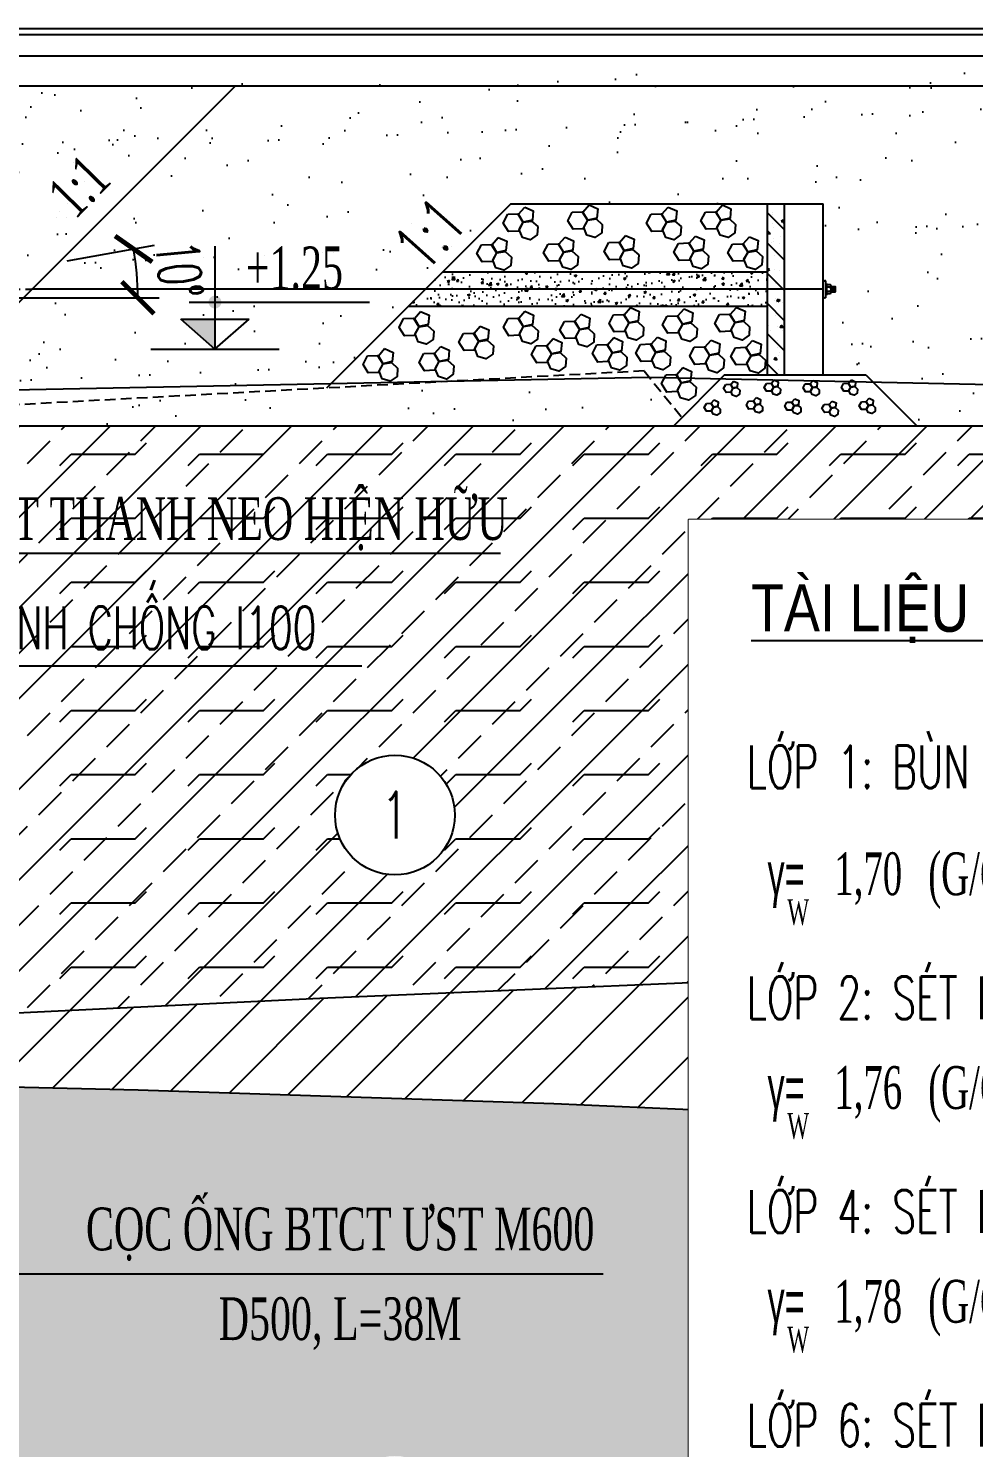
# Model space of a CAD drawing. Extents: x -26539 to -4497, y 62031 to 92619.
# Drawn here: x -11600 to -10495, y 74063 to 75723 of the extents above; entities that cross this region are included whole.
import ezdxf
from ezdxf.enums import TextEntityAlignment as Align

# ---------------------------------------------------------------- set-up
doc = ezdxf.new("R2010")
doc.units = 0
doc.header["$LTSCALE"] = 10
doc.header["$MEASUREMENT"] = 0
doc.linetypes.add('HIDDEN', pattern=[0.375, 0.25, -0.125])
doc.layers.get('0').update_dxf_attribs({"color": 3, "linetype": 'CONTINUOUS'})
for name, color, linetype in [('BAO', 3, 'CONTINUOUS'), ('BELT', 6, 'CONTINUOUS'), ('BORDER', 3, 'CONTINUOUS'), ('DC', 7, 'CONTINUOUS'), ('DIMENSION', 4, 'CONTINUOUS'), ('HARCH', 9, 'CONTINUOUS'), ('Hatch', 5, 'CONTINUOUS'), ('HIDDEN', 4, 'HIDDEN'), ('Kich thuoc', 4, 'CONTINUOUS'), ('KICHTHUOC', 7, 'CONTINUOUS'), ('Net tim', 6, 'CONTINUOUS'), ('STEEL', 1, 'CONTINUOUS'), ('Text', 4, 'CONTINUOUS')]:
    doc.layers.add(name, color=color, linetype=linetype)
doc.styles.add('CHU HOA.P', font='vntimeh.shx', dxfattribs={"width": 0.75})
doc.styles.add('DIM', font='romans.shx', dxfattribs={"width": 0.65})
doc.styles.add('Greek', font='greeks.shx', dxfattribs={"width": 0.7})
doc.styles.add('Kichthuoc', font='romans.shx', dxfattribs={"width": 0.6})
doc.styles.add('phong', font='vnsimpleh.shx', dxfattribs={"width": 0.65})
doc.styles.get("Standard").update_dxf_attribs({"font": 'vntimeh.shx', "width": 0.65})
doc.styles.add('Ten11', font='VHARIALN.TTF')
doc.linetypes.add('DAT_LINE', pattern='A,0.2,[2,G.shx,S=0.017,R=0,X=-0.017,Y=0],0.22', length=0.42)
doc.dimstyles.new('Dim 250', dxfattribs={"dimscale": 250, "dimtxt": 0.2, "dimasz": 0.15, "dimexe": 0.1, "dimexo": 0.2, "dimgap": 0.1, "dimtad": 1, "dimdec": 0, "dimlfac": -1, "dimzin": 0, "dimdsep": 46, "dimtxsty": 'Kichthuoc', "dimblk": 'ARCHTICK', "dimcen": 0.1, "dimdle": 0.1, "dimclrd": 4, "dimclre": 4, "dimclrt": 2, "dimadec": 0, "dimazin": 0, "dimtfac": 1, "dimtdec": 0, "dimtix": 1, "dimtmove": 2, "dimatfit": 3, "dimfxl": 1, "dimtolj": 1, "dimtzin": 0, "dimarcsym": 0})
doc.dimstyles.new('LE', dxfattribs={"dimscale": 150, "dimtxt": 0.18, "dimasz": 0.2, "dimexe": 0.135, "dimexo": 0.1, "dimgap": 0.06, "dimtad": 1, "dimdec": 0, "dimzin": 0, "dimdsep": 46, "dimtxsty": 'DIM', "dimblk1": 'DOT', "dimblk2": 'DOT', "dimsah": 1, "dimcen": 0.15, "dimdle": 0.2, "dimclrd": 4, "dimclre": 7, "dimclrt": 2, "dimadec": 0, "dimazin": 0, "dimtfac": 1, "dimtdec": 0, "dimtix": 1, "dimtmove": 0, "dimatfit": 3, "dimfxl": 1, "dimtolj": 1, "dimtzin": 0, "dimarcsym": 0})
doc.dimstyles.new('Le 250', dxfattribs={"dimscale": 250, "dimtxt": 0.2, "dimasz": 0.15, "dimexe": 0.1, "dimexo": 0.2, "dimgap": 0.1, "dimtad": 1, "dimdec": 0, "dimzin": 0, "dimdsep": 46, "dimtxsty": 'Kichthuoc', "dimblk": 'ARCHTICK', "dimcen": 0, "dimdle": 0.1, "dimclrd": 4, "dimclre": 4, "dimclrt": 3, "dimadec": 0, "dimazin": 0, "dimtfac": 1, "dimtdec": 0, "dimtix": 1, "dimtmove": 2, "dimatfit": 3, "dimfxl": 1, "dimtolj": 1, "dimtzin": 0, "dimarcsym": 0})

# ---------------------------------------------------------------- blocks, each defined once
blk = doc.blocks.new('_ArchTick')
at = {"color": 0, "linetype": 'ByBlock', "const_width": 0.15}
blk.add_lwpolyline([(-0.5, -0.5), (0.5, 0.5)], dxfattribs=at)
blk = doc.blocks.new('_DOT')
at = {"color": 0, "linetype": 'ByBlock'}
blk.add_line((-0.5, 0), (-1, 0), dxfattribs=at)
at = {"color": 0, "linetype": 'ByBlock', "const_width": 0.5}
blk.add_lwpolyline([(-0.25, 0, 1), (0.25, 0, 1)], format="xyb", close=True, dxfattribs=at)
blk = doc.blocks.new('*X9')
at = {"color": 0}
for p, q in [((-78488.1, 44760.6), (-78468.1, 44780.6)), ((-78488.1, 44725.2), (-78468.1, 44745.2)), ((-78488.1, 44689.9), (-78468.1, 44709.9)), ((-78488.1, 44654.5), (-78468.1, 44674.5)), ((-78488.1, 44619.2), (-78468.1, 44639.2)), ((-78480.7, 44591.3), (-78468.1, 44603.8))]:
    blk.add_line(p, q, dxfattribs=at)
blk = doc.blocks.new('*X10')
at = {"color": 0}
for p, q in [((-78488.1, 44770.8), (-78484.9, 44772)), ((-78485.9, 44769.1), (-78484.8, 44772.1)), ((-78474.5, 44780.7), (-78474.5, 44780.7)), ((-78473.6, 44778.7), (-78473.6, 44778.7)), ((-78488.1, 44770.5), (-78485.9, 44769)), ((-78475.1, 44764.1), (-78475.1, 44764.1)), ((-78474, 44768.7), (-78474, 44768.7)), ((-78471.5, 44756.1), (-78469, 44758.9)), ((-78471.5, 44756.1), (-78468.5, 44755.8)), ((-78468.4, 44755.9), (-78469, 44759)), ((-78487.2, 44749), (-78487.2, 44749)), ((-78483.4, 44753.1), (-78483.4, 44753.1)), ((-78482, 44744.3), (-78482, 44744.3)), ((-78475.7, 44747.4), (-78475.7, 44747.4)), ((-78474.7, 44750.6), (-78474.7, 44750.6)), ((-78472.8, 44746.4), (-78472.8, 44746.4)), ((-78487.8, 44730.9), (-78487.8, 44730.9)), ((-78476.3, 44730.8), (-78476.3, 44730.8)), ((-78468.9, 44733.4), (-78468.9, 44733.4)), ((-78482, 44713.7), (-78482, 44713.7)), ((-78476.9, 44714.1), (-78476.9, 44714.1)), ((-78470.7, 44714.3), (-78468.1, 44715.3)), ((-78470.7, 44714.3), (-78468.2, 44712.6)), ((-78468.2, 44712.7), (-78468.1, 44712.9)), ((-78477.5, 44697.5), (-78477.5, 44697.5)), ((-78476.3, 44701), (-78476.3, 44701)), ((-78486.3, 44675.6), (-78486.3, 44675.6)), ((-78482.9, 44678), (-78479.4, 44679.4)), ((-78482.9, 44678), (-78480.4, 44676.4)), ((-78482.2, 44681), (-78482.2, 44681)), ((-78480.3, 44676.4), (-78479.3, 44679.4)), ((-78478.1, 44680.8), (-78478.1, 44680.8)), ((-78476.8, 44678.4), (-78476.8, 44678.4)), ((-78478.7, 44664.2), (-78478.7, 44664.2)), ((-78477.4, 44660.3), (-78477.4, 44660.3)), ((-78486.5, 44646.4), (-78484.1, 44649.3)), ((-78486.5, 44646.4), (-78483.5, 44646.1)), ((-78485.5, 44643.3), (-78485.5, 44643.3)), ((-78483.5, 44646.2), (-78484.1, 44649.3)), ((-78479.3, 44647.5), (-78479.3, 44647.5)), ((-78471.6, 44643.1), (-78471.6, 44643.1)), ((-78469.3, 44648.9), (-78469.3, 44648.9)), ((-78484.8, 44623.4), (-78484.8, 44623.4)), ((-78479.9, 44630.9), (-78479.9, 44630.9)), ((-78479.3, 44623.5), (-78479.3, 44623.5)), ((-78482.3, 44617.6), (-78482.3, 44617.6)), ((-78480.6, 44614.3), (-78480.6, 44614.3)), ((-78479.6, 44608.8), (-78477.2, 44611.6)), ((-78479.6, 44608.8), (-78476.6, 44608.5)), ((-78476.5, 44608.6), (-78477.1, 44611.7)), ((-78481.2, 44597.6), (-78481.2, 44597.6))]:
    blk.add_line(p, q, dxfattribs=at)
blk = doc.blocks.new('*D98')
at = {"layer": 'DC', "color": 4, "lineweight": -2}
for p, q in [((-11554.6, 75451.2), (-11452.2, 75469.2)), ((-11725.8, 75407.8), (-11446.8, 75407.8))]:
    blk.add_line(p, q, dxfattribs=at)
blk.add_arc((-11800.8, 75407.8), 329, 360, 10, dxfattribs=at)
at = {"layer": 'DC', "color": 4, "lineweight": -2, "xscale": 37.5, "yscale": 37.5, "zscale": 37.5}
for p, rotation in [((-11476.8, 75464.9), 99.9999999999962), ((-11471.8, 75407.8), 269.9999999999994)]:
    blk.add_blockref('_ArchTick', p, dxfattribs=dict(at, rotation=rotation))
at = {"layer": 'DC', "color": 2, "insert": (-11423.3, 75440.8), "char_height": 50, "attachment_point": 5, "rotation": 275, "style": 'Kichthuoc'}
blk.add_mtext('\\A1;10°', dxfattribs=at)
blk = doc.blocks.new('dcmc3')
at = {"layer": 'Text', "style": 'Ten11'}
blk.add_text('%%uTµi liÖu ®Þa chÊt:', height=55, dxfattribs=at).set_placement((-16951.9, 43367.6))
at = {"layer": 'Text'}
for s, height, style, width, p in [('líp 1: bïn sÐt pha mµu x¸m, n©u x¸m xanh. ', 50, 'phong', 0.65, (-16956.8, 43183.9)), ('(g/cm3)', 50, 'CHU HOA.P', 0.6, (-16744.7, 43058.9)), ('g=', 50, 'Greek', 0.6, (-16932.6, 43058.9)), ('1,70', 50, 'CHU HOA.P', 0.6, (-16854.5, 43058.9)), ('w', 30, 'CHU HOA.P', 0.6, (-16909.6, 43024.1)), ('líp 2: sÐt mµu x¸m ghi, x¸m xanh tr¹ng th¸i dÎo ch¶y', 50, 'phong', 0.65, (-16956.8, 42913.9)), ('g=', 50, 'Greek', 0.6, (-16932.6, 42808.9)), ('1,76', 50, 'CHU HOA.P', 0.6, (-16854.5, 42808.9)), ('(g/cm3)', 50, 'CHU HOA.P', 0.6, (-16744.7, 42808.9)), ('w', 30, 'CHU HOA.P', 0.6, (-16909.6, 42774.1)), ('líp 4: sÐt mµu x¸m n©u, x¸m ghi tr¹ng th¸i dÎo mÒm', 50, 'phong', 0.65, (-16956.8, 42663.9)), ('g=', 50, 'Greek', 0.6, (-16932.6, 42558.9)), ('1,78', 50, 'CHU HOA.P', 0.6, (-16854.5, 42558.9)), ('(g/cm3)', 50, 'CHU HOA.P', 0.6, (-16744.7, 42558.9)), ('w', 30, 'CHU HOA.P', 0.6, (-16909.6, 42524.1)), ('líp 6: sÐt mµu x¸m vµng, x¸m ghi tr¹ng th¸i dÎo cøng', 50, 'phong', 0.65, (-16956.8, 42413.9))]:
    blk.add_text(s, height=height, dxfattribs=dict(at, style=style, width=width)).set_placement(p)

msp = doc.modelspace()

# ---------------------------------------------------------------- hatches: boundary and pattern name
at = {"layer": 'DC'}
h = msp.add_hatch(dxfattribs=at)
h.set_pattern_fill('AR-SAND', color=256, scale=50, angle=45, style=0)
h.paths.add_polyline_path([(-8545.7, 75672.9), (-11340.7, 75672.9), (-11595.8, 75417.8), (-11135.8, 75417.8), (-11035.8, 75517.8), (-10670.8, 75517.8), (-10670.8, 75427.8), (-10669.1, 75427.8), (-10667.4, 75427.8), (-10667.4, 75424.5), (-10666.8, 75424.5), (-10666.8, 75423), (-10663.4, 75423, -0.551169), (-10661.4, 75421.7), (-10661.4, 75420.8), (-10656.1, 75420.8), (-10656.1, 75414.8), (-10661.4, 75414.8), (-10661.4, 75413.9, 0.28935), (-10662.2, 75415.2), (-10666.8, 75415.2), (-10666.8, 75411), (-10667.4, 75411), (-10667.4, 75407.7), (-10669.1, 75407.7), (-10670.8, 75407.7), (-10670.8, 75317.8), (-10620.8, 75317.8), (-10612, 75309), (-9888, 75293.3), (-8545.7, 75275.1)])
h.paths.add_polyline_path([(-11421.7, 75382.8), (-11381.7, 75382.8), (-11381.7, 75417.8), (-11595.8, 75417.8), (-11675.8, 75337.8), (-11840.8, 75337.8), (-11840.8, 75327.8), (-11850.8, 75327.8), (-11850.8, 75295.3), (-11246.3, 75307.3), (-11135.8, 75417.8), (-11381.7, 75417.8), (-11381.7, 75382.8), (-11341.7, 75382.8), (-11381.7, 75347.8)])
h.paths.add_polyline_path([(-9888, 75293.3), (-10612, 75309), (-10560.8, 75257.8), (-8545.7, 75257.8), (-8545.7, 75275.1)])
h.paths.add_polyline_path([(-10873.8, 75314.7), (-10875.4, 75314.7), (-11104.6, 75310.1), (-11850.8, 75269.8), (-11850.8, 75257.8), (-10845.8, 75257.8), (-10835.8, 75267.8)])
h.paths.add_polyline_path([(-11134.6, 75416.3), (-11075.6, 75482.6), (-11137.3, 75537.4), (-11196.2, 75471.1)], flags=25)
h.paths.add_polyline_path([(-9760.2, 75425.3), (-9421.5, 75425.3), (-9421.5, 75536), (-9760.2, 75536)], flags=24)
h.paths.add_polyline_path([(-11351.9, 75405.3), (-11189.2, 75405.3), (-11189.2, 75480.3), (-11351.9, 75480.3)], flags=24)
h = msp.add_hatch(dxfattribs=at)
h.set_pattern_fill('AR-SAND', color=256, scale=40, angle=45, style=0)
h.set_pattern_definition([(82.5, (0, 0), (-56.280527, 52.717085), [0, -60.8, 0, -68, 0, -65]), (52.5, (0, 0), (-29.7655, 129.87919), [0, -32.8, 0, -54.8, 0, -21]), (12.5, (-34.79, -34.79), (87.92117, 88.241295), [0, -20, 0, -72, 0, -94]), (2.5, (-34.79, -34.79), (60.20169, 109.85051), [0, -10, 0, -47.2, 0, -54])])
h.paths.add_polyline_path([(-11357.7, 75655.9), (-12959.9, 75655.9), (-12765.8, 75417.8), (-11802.6, 75417.8), (-11804.3, 75427.5), (-11607.3, 75462.2), (-11603.9, 75442.5), (-11719.4, 75422.1), (-11719.4, 75417.8), (-11595.8, 75417.8)])
h.paths.add_polyline_path([(-12959.9, 75655.9), (-13007.3, 75655.9), (-12987.5, 75417.8), (-12765.8, 75417.8)])
h.paths.add_polyline_path([(-11595.8, 75417.8), (-11719.4, 75417.8), (-11719.4, 75412.8), (-11769.4, 75412.8), (-11769.4, 75413.3), (-11800.8, 75407.8), (-11775.8, 75407.8), (-11775.8, 75347.8), (-11765.8, 75347.8), (-11765.8, 75337.8), (-11675.8, 75337.8)])
h.paths.add_polyline_path([(-11541.8, 75483.9), (-11486.4, 75540.5), (-11540, 75593), (-11595.4, 75536.4)], flags=24)
h.paths.add_polyline_path([(-12077.3, 75503.2), (-11592.3, 75503.2), (-11592.3, 75621), (-12077.3, 75621)], flags=24)
h.paths.add_polyline_path([(-12750.9, 75505.8), (-12179.3, 75505.8), (-12179.3, 75623.7), (-12750.9, 75623.7)], flags=24)
h = msp.add_hatch(dxfattribs=at)
h.set_pattern_fill('ANSI33', color=256, scale=300, style=0)
h.paths.add_polyline_path([(-8545.7, 75257.8), (-11850.8, 75257.8), (-11850.8, 74917.8), (-11860.8, 74917.8), (-11860.8, 75257.8), (-12623.3, 75257.8), (-12623.3, 75257.8), (-12635.8, 75257.8), (-12648.3, 75257.8), (-12648.3, 74902.1), (-13967, 74462.5), (-13536.9, 74473.2), (-13208.5, 74487.7), (-12828, 74507.1), (-12380.2, 74531.6), (-11858.6, 74559.5), (-11259.1, 74588.7), (-10577.5, 74617.3), (-9809.6, 74643.1), (-8951.1, 74664.1), (-8545.7, 74670.1)])
h.paths.add_polyline_path([(-11101.3, 74802.7, -1), (-11241.3, 74802.7, -1)], flags=16)
h.paths.add_polyline_path([(-11189.4, 74761.4), (-11153.4, 74761.4), (-11153.4, 74843.9), (-11189.4, 74843.9)], flags=8)
h.paths.add_polyline_path([(-11712.2, 74976.5), (-11192, 74976.5), (-11192, 75097.9), (-11712.2, 75097.9)], flags=24)
h.paths.add_polyline_path([(-11699.7, 75093.7), (-11025.4, 75093.7), (-11025.4, 75222.3), (-11699.7, 75222.3)], flags=24)
h = msp.add_hatch(dxfattribs=at)
h.set_pattern_fill('FLEX', color=256, scale=300, style=0)
h.paths.add_polyline_path([(-8545.7, 75257.8), (-11850.8, 75257.8), (-11850.8, 74917.8), (-11860.8, 74917.8), (-11860.8, 75257.8), (-12623.3, 75257.8), (-12623.3, 75257.8), (-12635.8, 75257.8), (-12648.3, 75257.8), (-12648.3, 74902.1), (-13967, 74462.5), (-13536.9, 74473.2), (-13208.5, 74487.7), (-12828, 74507.1), (-12380.2, 74531.6), (-11858.6, 74559.5), (-11259.1, 74588.7), (-10577.5, 74617.3), (-9809.6, 74643.1), (-8951.1, 74664.1), (-8545.7, 74670.1)])
h.paths.add_polyline_path([(-11101.3, 74802.7, -1), (-11241.3, 74802.7, -1)], flags=16)
h.paths.add_polyline_path([(-11189.4, 74761.4), (-11153.4, 74761.4), (-11153.4, 74843.9), (-11189.4, 74843.9)], flags=8)
h.paths.add_polyline_path([(-11712.2, 74976.5), (-11192, 74976.5), (-11192, 75097.9), (-11712.2, 75097.9)], flags=24)
h.paths.add_polyline_path([(-11699.7, 75093.7), (-11025.4, 75093.7), (-11025.4, 75222.3), (-11699.7, 75222.3)], flags=24)
h = msp.add_hatch(dxfattribs=at)
h.set_pattern_fill('ANSI31', color=256, scale=400, style=0)
h.paths.add_polyline_path([(-8545.7, 74670.1), (-8951.1, 74664.1), (-9809.6, 74643.1), (-10577.5, 74617.3), (-11259.1, 74588.7), (-11858.6, 74559.5), (-12380.2, 74531.6), (-12804.8, 74508.4), (-12071.8, 74495.4), (-11471.6, 74481.4), (-10985.5, 74465.4), (-10595.3, 74448.1), (-10282.5, 74429.7), (-10029, 74410.5), (-9816.3, 74391.1), (-9626, 74371.6), (-9440.4, 74352.7), (-9243.2, 74334.5), (-9019, 74317.5), (-8752.1, 74302), (-8545.7, 74293.5)])
h.paths.add_polyline_path([(-8684.7, 74482.2, -1), (-8824.7, 74482.2, -1)], flags=16)
h.paths.add_polyline_path([(-8780.5, 74441), (-8729.2, 74441), (-8729.2, 74523.5), (-8780.5, 74523.5)], flags=8)
h = msp.add_hatch(dxfattribs=at)
h.set_pattern_fill('ANSI33', color=256, scale=300, angle=90, style=0)
h.paths.add_polyline_path([(-8545.7, 74293.5), (-8752.1, 74302), (-9019, 74317.5), (-9243.2, 74334.5), (-9440.4, 74352.7), (-9626, 74371.6), (-9816.3, 74391.1), (-10029, 74410.5), (-10282.5, 74429.7), (-10595.3, 74448.1), (-10985.5, 74465.4), (-11471.6, 74481.4), (-12071.8, 74495.4), (-12804.8, 74508.4), (-12828, 74507.1), (-13208.5, 74487.7), (-13536.9, 74473.2), (-13967, 74462.5), (-15415.9, 73979.4), (-15415.9, 73538.4), (-15005.2, 73538.3), (-14676.7, 73538.1), (-14383.1, 73537.4), (-14106.8, 73536), (-13830.5, 73533.8), (-13536.9, 73530.5), (-13208.5, 73525.8), (-12828, 73519.6), (-12380.2, 73511.8), (-11858.6, 73502.9), (-11259.1, 73493.6), (-10577.5, 73484.5), (-9809.6, 73476.2), (-8951.1, 73469.5), (-8545.7, 73467.6)])
h.paths.add_polyline_path([(-11241.3, 73982.9, -1), (-11101.3, 73982.9, -1)], flags=16)
h.paths.add_polyline_path([(-11197.9, 73941.6), (-11144.9, 73941.6), (-11144.9, 74024.1), (-11197.9, 74024.1)], flags=8)
h.paths.add_polyline_path([(-15410.7, 73532.5), (-15218.5, 73532.5), (-15218.5, 73607.5), (-15410.7, 73607.5)], flags=25)
h.paths.add_polyline_path([(-11596.5, 73584.2), (-10975.3, 73584.2), (-10975.3, 73687.8), (-11596.5, 73687.8)], flags=24)
h.paths.add_polyline_path([(-11649.3, 73687.4), (-10908.1, 73687.4), (-10908.1, 73812.4), (-11649.3, 73812.4)], flags=24)
h.paths.add_polyline_path([(-11408.8, 74164.3), (-11061.8, 74164.3), (-11061.8, 74253.6), (-11408.8, 74253.6)], flags=24)
h.paths.add_polyline_path([(-11565.5, 74260.3), (-10905.1, 74260.3), (-10905.1, 74388.9), (-11565.5, 74388.9)], flags=24)
at = {"layer": 'DIMENSION'}
h = msp.add_hatch(dxfattribs=at)
h.set_pattern_fill('AR-CONC', color=256, scale=4, style=0)
h.set_pattern_definition([(50, (-20408.45, 80445.28), (28.690407, -2.510085), [3, -33]), (355, (-20408.45, 80445.28), (-5.55005, 30.087685), [2.4, -26.4]), (100.4514, (-20406.06, 80445.07), (23.140375, 27.57758), [2.54961, -28.045684]), (46.1842, (-20408.45, 80453.28), (42.68964, -6.62076), [4.5, -49.5]), (96.6356, (-20404.893, 80452.728), (37.38651, 38.96471), [3.82441, -42.06852]), (351.1842, (-20408.45, 80453.28), (37.38648, 38.96474), [3.6, -39.6]), (21, (-20404.45, 80451.28), (23.87628, -16.104756), [3, -33]), (326, (-20404.45, 80451.28), (9.73261, 29.006), [2.4, -26.4]), (71.4514, (-20402.46, 80449.938), (33.608905, 12.90122), [2.54961, -28.045684]), (37.5, (-20408.451, 80445.28), (0.486394, 13.315754), [0, -26.08, 0, -26.8, 0, -26.5]), (7.5, (-20408.45, 80445.28), (10.522781, 15.776468), [0, -15.28, 0, -25.48, 0, -10.1]), (327.5, (-20417.371, 80445.28), (21.352897, -0.902195), [0, -10, 0, -31.2, 0, -41.4]), (317.5, (-20421.37, 80445.28), (23.327447, 4.0042), [0, -13, 0, -20.72, 0, -29.4])])
h.paths.add_polyline_path([(-10735.8, 75437.8), (-11115.8, 75437.8), (-11135.8, 75417.8), (-10735.8, 75417.8)])
h.paths.add_polyline_path([(-10735.8, 75417.8), (-11135.8, 75417.8), (-11155.8, 75397.8), (-10735.8, 75397.8)])
at = {"layer": 'Kich thuoc'}
h = msp.add_hatch(color=256, dxfattribs=at)
h.paths.add_polyline_path([(-11381.7, 75382.8), (-11421.7, 75382.8), (-11381.7, 75347.8)])
h.paths.add_polyline_path([(-11381.7, 75402.8), (-11389.2, 75402.8, 0.414214), (-11381.7, 75395.3)])
h.paths.add_polyline_path([(-11381.7, 75410.3, 0.414214), (-11389.2, 75402.8), (-11381.7, 75402.8)])
h.paths.add_polyline_path([(-11381.7, 75410.3), (-11381.7, 75402.8), (-11374.2, 75402.8, 0.414214)])
h.paths.add_polyline_path([(-11374.2, 75402.8), (-11381.7, 75402.8), (-11381.7, 75395.3, 0.414214)])

# ---------------------------------------------------------------- linework, layer by layer
for points in [[(-10944.2, 75516.4), (-10934.1, 75512), (-10935.2, 75501.1), (-10945.9, 75498.7), (-10951.5, 75508.1)], [(-10788.4, 75516.4), (-10778.4, 75512), (-10779.4, 75501.1), (-10790.1, 75498.7), (-10795.7, 75508.1)], [(-11039.4, 75505.5), (-11027.8, 75506), (-11021.6, 75496.2), (-11027, 75485.9), (-11038.5, 75485.4), (-11044.7, 75495.2)], [(-11019.6, 75513.9), (-11009.6, 75509.5), (-11010.6, 75498.6), (-11021.3, 75496.2), (-11026.9, 75505.7)], [(-10963.9, 75507.9), (-10952.4, 75508.4), (-10946.2, 75498.6), (-10951.5, 75488.4), (-10963.1, 75487.9), (-10969.3, 75497.7)], [(-10928.9, 75493.5), (-10929.5, 75483.8), (-10937.5, 75478.2), (-10946.9, 75481), (-10950.5, 75490), (-10945.7, 75498.5), (-10936.1, 75500.1)], [(-10871.7, 75505.5), (-10860.1, 75506), (-10853.9, 75496.2), (-10859.3, 75485.9), (-10870.9, 75485.4), (-10877.1, 75495.2)], [(-10852, 75513.9), (-10841.9, 75509.5), (-10843, 75498.6), (-10853.7, 75496.2), (-10859.3, 75505.7)], [(-10808.2, 75507.9), (-10796.6, 75508.4), (-10790.4, 75498.6), (-10795.8, 75488.4), (-10807.3, 75487.9), (-10813.5, 75497.7)], [(-10773.1, 75493.5), (-10773.8, 75483.8), (-10781.8, 75478.2), (-10791.1, 75481), (-10794.8, 75490), (-10790, 75498.5), (-10780.3, 75500.1)], [(-11004.3, 75491), (-11005, 75481.3), (-11013, 75475.7), (-11022.3, 75478.5), (-11026, 75487.6), (-11021.2, 75496.1), (-11011.5, 75497.6)], [(-10836.7, 75491), (-10837.3, 75481.3), (-10845.3, 75475.7), (-10854.7, 75478.5), (-10858.3, 75487.6), (-10853.5, 75496.1), (-10843.9, 75497.6)], [(-11070.2, 75469.8), (-11058.6, 75470.3), (-11052.4, 75460.5), (-11057.8, 75450.3), (-11069.4, 75449.8), (-11075.6, 75459.6)], [(-11050.5, 75478.3), (-11040.4, 75473.9), (-11041.5, 75463), (-11052.2, 75460.6), (-11057.7, 75470.1)], [(-10992.1, 75470.5), (-10980.6, 75471), (-10974.4, 75461.2), (-10979.8, 75450.9), (-10991.3, 75450.5), (-10997.5, 75460.2)], [(-10972.4, 75478.9), (-10962.4, 75474.6), (-10963.4, 75463.6), (-10974.1, 75461.3), (-10979.7, 75470.7)], [(-10921.3, 75472.3), (-10909.7, 75472.8), (-10903.5, 75463), (-10908.9, 75452.7), (-10920.5, 75452.3), (-10926.7, 75462)], [(-10901.6, 75480.7), (-10891.5, 75476.4), (-10892.6, 75465.4), (-10903.3, 75463.1), (-10908.8, 75472.5)], [(-10839.7, 75471.5), (-10828.2, 75472), (-10822, 75462.2), (-10827.3, 75451.9), (-10838.9, 75451.4), (-10845.1, 75461.2)], [(-10820, 75479.9), (-10809.9, 75475.5), (-10811, 75464.6), (-10821.7, 75462.2), (-10827.3, 75471.7)], [(-10776.6, 75470.7), (-10765, 75471.1), (-10758.8, 75461.4), (-10764.2, 75451.1), (-10775.8, 75450.6), (-10782, 75460.4)], [(-10756.9, 75479.1), (-10746.8, 75474.7), (-10747.9, 75463.8), (-10758.6, 75461.4), (-10764.2, 75470.9)], [(-11035.1, 75455.4), (-11035.8, 75445.7), (-11043.8, 75440.1), (-11053.2, 75442.9), (-11056.8, 75452), (-11052, 75460.4), (-11042.4, 75462)], [(-10957.1, 75456.1), (-10957.7, 75446.3), (-10965.8, 75440.8), (-10975.1, 75443.5), (-10978.8, 75452.6), (-10974, 75461.1), (-10964.3, 75462.6)], [(-10886.3, 75457.9), (-10886.9, 75448.1), (-10894.9, 75442.6), (-10904.3, 75445.3), (-10907.9, 75454.4), (-10903.1, 75462.9), (-10893.5, 75464.4)], [(-10804.7, 75457), (-10805.3, 75447.3), (-10813.3, 75441.7), (-10822.7, 75444.5), (-10826.3, 75453.6), (-10821.5, 75462.1), (-10811.9, 75463.6)], [(-10741.6, 75456.2), (-10742.2, 75446.5), (-10750.2, 75440.9), (-10759.6, 75443.7), (-10763.2, 75452.8), (-10758.4, 75461.3), (-10748.8, 75462.8)], [(-11161.1, 75383.4), (-11149.5, 75383.8), (-11143.3, 75374), (-11148.7, 75363.8), (-11160.3, 75363.3), (-11166.5, 75373.1)], [(-11141.4, 75391.8), (-11131.3, 75387.4), (-11132.3, 75376.5), (-11143.1, 75374.1), (-11148.6, 75383.6)], [(-11039, 75383.5), (-11027.5, 75384), (-11021.3, 75374.2), (-11026.6, 75364), (-11038.2, 75363.5), (-11044.4, 75373.3)], [(-11019.3, 75392), (-11009.2, 75387.6), (-11010.3, 75376.7), (-11021, 75374.3), (-11026.6, 75383.8)], [(-10953.5, 75388.5), (-10943.4, 75384.1), (-10944.5, 75373.2), (-10955.2, 75370.8), (-10960.8, 75380.3)], [(-10915.6, 75387.8), (-10904, 75388.3), (-10897.8, 75378.5), (-10903.2, 75368.3), (-10914.8, 75367.8), (-10921, 75377.6)], [(-10895.9, 75396.3), (-10885.8, 75391.9), (-10886.9, 75380.9), (-10897.6, 75378.6), (-10903.1, 75388)], [(-10853, 75386.4), (-10841.4, 75386.8), (-10835.2, 75377), (-10840.6, 75366.8), (-10852.2, 75366.3), (-10858.4, 75376.1)], [(-10833.3, 75394.8), (-10823.2, 75390.4), (-10824.3, 75379.5), (-10835, 75377.1), (-10840.5, 75386.6)], [(-10791.7, 75388.2), (-10780.2, 75388.6), (-10774, 75378.9), (-10779.3, 75368.6), (-10790.9, 75368.1), (-10797.1, 75377.9)], [(-10772, 75396.6), (-10761.9, 75392.2), (-10763, 75381.3), (-10773.7, 75378.9), (-10779.3, 75388.4)], [(-11126, 75368.9), (-11126.7, 75359.2), (-11134.7, 75353.6), (-11144, 75356.4), (-11147.7, 75365.5), (-11142.9, 75374), (-11133.2, 75375.5)], [(-11091.3, 75366.2), (-11079.7, 75366.6), (-11073.5, 75356.9), (-11078.9, 75346.6), (-11090.5, 75346.1), (-11096.6, 75355.9)], [(-11071.5, 75374.6), (-11061.5, 75370.2), (-11062.5, 75359.3), (-11073.3, 75356.9), (-11078.8, 75366.4)], [(-11004, 75369.1), (-11004.6, 75359.4), (-11012.6, 75353.8), (-11022, 75356.6), (-11025.6, 75365.6), (-11020.8, 75374.1), (-11011.2, 75375.7)], [(-10973.2, 75380), (-10961.7, 75380.5), (-10955.5, 75370.7), (-10960.8, 75360.5), (-10972.4, 75360), (-10978.6, 75369.8)], [(-10938.2, 75365.6), (-10938.8, 75355.9), (-10946.8, 75350.3), (-10956.2, 75353.1), (-10959.8, 75362.1), (-10955, 75370.6), (-10945.4, 75372.2)], [(-10880.6, 75373.4), (-10881.2, 75363.6), (-10889.2, 75358.1), (-10898.6, 75360.9), (-10902.2, 75369.9), (-10897.4, 75378.4), (-10887.8, 75380)], [(-10818, 75371.9), (-10818.6, 75362.2), (-10826.6, 75356.6), (-10836, 75359.4), (-10839.6, 75368.5), (-10834.8, 75377), (-10825.2, 75378.5)], [(-10756.7, 75373.7), (-10757.3, 75364), (-10765.3, 75358.4), (-10774.7, 75361.2), (-10778.3, 75370.3), (-10773.5, 75378.8), (-10763.9, 75380.3)], [(-11117.8, 75351), (-11107.8, 75346.6), (-11108.8, 75335.7), (-11119.5, 75333.3), (-11125.1, 75342.8)], [(-11056.2, 75351.7), (-11056.9, 75342), (-11064.9, 75336.4), (-11074.2, 75339.2), (-11077.9, 75348.3), (-11073.1, 75356.8), (-11063.4, 75358.3)], [(-11006.1, 75351.6), (-10994.6, 75352.1), (-10988.4, 75342.3), (-10993.7, 75332), (-11005.3, 75331.6), (-11011.5, 75341.3)], [(-10986.4, 75360), (-10976.3, 75355.6), (-10977.4, 75344.7), (-10988.1, 75342.3), (-10993.7, 75351.8)], [(-10935.1, 75352.7), (-10923.5, 75353.2), (-10917.3, 75343.4), (-10922.7, 75333.2), (-10934.2, 75332.7), (-10940.4, 75342.5)], [(-10915.3, 75361.2), (-10905.3, 75356.8), (-10906.3, 75345.8), (-10917, 75343.5), (-10922.6, 75352.9)], [(-10884.3, 75353.3), (-10872.7, 75353.8), (-10866.5, 75344), (-10871.9, 75333.7), (-10883.4, 75333.3), (-10889.6, 75343.1)], [(-10864.5, 75361.7), (-10854.5, 75357.4), (-10855.5, 75346.4), (-10866.2, 75344.1), (-10871.8, 75353.5)], [(-10821.4, 75350), (-10809.8, 75350.4), (-10803.6, 75340.6), (-10809, 75330.4), (-10820.5, 75329.9), (-10826.7, 75339.7)], [(-10801.6, 75358.4), (-10791.6, 75354), (-10792.6, 75343.1), (-10803.4, 75340.7), (-10808.9, 75350.2)], [(-10773.1, 75349.4), (-10761.5, 75349.9), (-10755.3, 75340.1), (-10760.7, 75329.9), (-10772.3, 75329.4), (-10778.5, 75339.2)], [(-10753.4, 75357.9), (-10743.3, 75353.5), (-10744.4, 75342.6), (-10755.1, 75340.2), (-10760.6, 75349.7)], [(-11203.2, 75339.9), (-11191.6, 75340.4), (-11185.4, 75330.6), (-11190.8, 75320.4), (-11202.4, 75319.9), (-11208.6, 75329.7)], [(-11183.5, 75348.4), (-11173.4, 75344), (-11174.5, 75333.1), (-11185.2, 75330.7), (-11190.7, 75340.1)], [(-11137.6, 75342.6), (-11126, 75343.1), (-11119.8, 75333.3), (-11125.2, 75323), (-11136.7, 75322.5), (-11142.9, 75332.3)], [(-11102.5, 75328.1), (-11103.2, 75318.4), (-11111.2, 75312.8), (-11120.5, 75315.6), (-11124.2, 75324.7), (-11119.4, 75333.2), (-11109.7, 75334.7)], [(-10971.1, 75337.2), (-10971.7, 75327.4), (-10979.8, 75321.8), (-10989.1, 75324.6), (-10992.8, 75333.7), (-10988, 75342.2), (-10978.3, 75343.7)], [(-10900, 75338.3), (-10900.7, 75328.5), (-10908.7, 75323), (-10918, 75325.8), (-10921.7, 75334.8), (-10916.9, 75343.3), (-10907.2, 75344.9)], [(-10849.2, 75338.9), (-10849.9, 75329.1), (-10857.9, 75323.6), (-10867.2, 75326.4), (-10870.9, 75335.4), (-10866.1, 75343.9), (-10856.4, 75345.4)], [(-10786.3, 75335.5), (-10787, 75325.8), (-10795, 75320.2), (-10804.3, 75323), (-10808, 75332.1), (-10803.2, 75340.6), (-10793.5, 75342.1)], [(-10738, 75335), (-10738.7, 75325.3), (-10746.7, 75319.7), (-10756.1, 75322.5), (-10759.7, 75331.5), (-10754.9, 75340), (-10745.3, 75341.6)], [(-11168.1, 75325.5), (-11168.8, 75315.7), (-11176.8, 75310.2), (-11186.2, 75313), (-11189.8, 75322), (-11185, 75330.5), (-11175.4, 75332.1)], [(-10854.3, 75317.7), (-10842.7, 75318.1), (-10836.6, 75308.3), (-10841.9, 75298.1), (-10853.5, 75297.6), (-10859.7, 75307.4)], [(-10834.6, 75326.1), (-10824.5, 75321.7), (-10825.6, 75310.8), (-10836.3, 75308.4), (-10841.9, 75317.9)], [(-10819.3, 75303.2), (-10819.9, 75293.5), (-10827.9, 75287.9), (-10837.3, 75290.7), (-10840.9, 75299.8), (-10836.1, 75308.3), (-10826.5, 75309.8)], [(-10784.5, 75306.4), (-10779.1, 75306.6), (-10776.2, 75302), (-10778.7, 75297.3), (-10784.1, 75297), (-10787, 75301.6)], [(-10775.3, 75310.3), (-10770.6, 75308.3), (-10771.1, 75303.2), (-10776.1, 75302.1), (-10778.7, 75306.5)], [(-10768.2, 75299.6), (-10768.5, 75295.1), (-10772.2, 75292.5), (-10776.6, 75293.8), (-10778.3, 75298), (-10776, 75302), (-10771.5, 75302.7)], [(-10737, 75307.7), (-10731.6, 75307.9), (-10728.7, 75303.4), (-10731.3, 75298.6), (-10736.7, 75298.4), (-10739.5, 75302.9)], [(-10727.8, 75311.7), (-10723.1, 75309.6), (-10723.6, 75304.5), (-10728.6, 75303.4), (-10731.2, 75307.8)], [(-10720.7, 75301), (-10721, 75296.4), (-10724.7, 75293.8), (-10729.1, 75295.1), (-10730.8, 75299.4), (-10728.5, 75303.3), (-10724.1, 75304.1)], [(-10691.6, 75307.1), (-10686.2, 75307.3), (-10683.3, 75302.7), (-10685.8, 75297.9), (-10691.2, 75297.7), (-10694.1, 75302.3)], [(-10682.4, 75311), (-10677.7, 75308.9), (-10678.2, 75303.8), (-10683.2, 75302.7), (-10685.8, 75307.2)], [(-10675.2, 75300.3), (-10675.5, 75295.8), (-10679.3, 75293.2), (-10683.6, 75294.5), (-10685.3, 75298.7), (-10683.1, 75302.7), (-10678.6, 75303.4)], [(-10646.8, 75307.7), (-10641.4, 75307.9), (-10638.5, 75303.4), (-10641, 75298.6), (-10646.4, 75298.4), (-10649.3, 75302.9)], [(-10637.6, 75311.7), (-10632.9, 75309.6), (-10633.4, 75304.5), (-10638.4, 75303.4), (-10641, 75307.8)], [(-10630.4, 75301), (-10630.7, 75296.4), (-10634.5, 75293.8), (-10638.8, 75295.1), (-10640.5, 75299.4), (-10638.3, 75303.3), (-10633.8, 75304.1)], [(-10807.2, 75284.3), (-10801.8, 75284.6), (-10799, 75280), (-10801.5, 75275.2), (-10806.9, 75275), (-10809.8, 75279.6)], [(-10798, 75288.3), (-10793.3, 75286.2), (-10793.8, 75281.1), (-10798.8, 75280), (-10801.4, 75284.4)], [(-10757.8, 75287), (-10752.4, 75287.2), (-10749.5, 75282.7), (-10752, 75277.9), (-10757.4, 75277.7), (-10760.3, 75282.2)], [(-10748.6, 75291), (-10743.9, 75288.9), (-10744.4, 75283.8), (-10749.4, 75282.7), (-10752, 75287.1)], [(-10741.4, 75280.3), (-10741.7, 75275.7), (-10745.5, 75273.1), (-10749.8, 75274.4), (-10751.5, 75278.7), (-10749.3, 75282.6), (-10744.8, 75283.3)], [(-10713, 75285.7), (-10707.6, 75285.9), (-10704.7, 75281.3), (-10707.2, 75276.5), (-10712.6, 75276.3), (-10715.5, 75280.9)], [(-10703.8, 75289.6), (-10699.1, 75287.6), (-10699.6, 75282.5), (-10704.6, 75281.4), (-10707.2, 75285.8)], [(-10669.5, 75283), (-10664.1, 75283.2), (-10661.2, 75278.7), (-10663.7, 75273.9), (-10669.1, 75273.7), (-10672, 75278.2)], [(-10660.3, 75286.9), (-10655.6, 75284.9), (-10656.1, 75279.8), (-10661.1, 75278.7), (-10663.7, 75283.1)], [(-10626, 75286.3), (-10620.6, 75286.6), (-10617.7, 75282), (-10620.3, 75277.2), (-10625.7, 75277), (-10628.5, 75281.6)], [(-10616.8, 75290.3), (-10612.1, 75288.2), (-10612.6, 75283.1), (-10617.6, 75282), (-10620.2, 75286.4)], [(-10609.7, 75279.6), (-10610, 75275.1), (-10613.7, 75272.5), (-10618.1, 75273.8), (-10619.8, 75278), (-10617.5, 75282), (-10613, 75282.7)], [(-10790.9, 75277.6), (-10791.2, 75273.1), (-10794.9, 75270.5), (-10799.3, 75271.8), (-10801, 75276), (-10798.8, 75280), (-10794.3, 75280.7)], [(-10696.6, 75278.9), (-10696.9, 75274.4), (-10700.7, 75271.8), (-10705, 75273.1), (-10706.7, 75277.3), (-10704.5, 75281.3), (-10700, 75282)], [(-10653.1, 75276.3), (-10653.4, 75271.7), (-10657.2, 75269.1), (-10661.6, 75270.4), (-10663.3, 75274.7), (-10661, 75278.6), (-10656.5, 75279.3)]]:
    msp.add_lwpolyline(points, close=True)
at = {"layer": 'BAO'}
for p, q in [((-10670.8, 75407.7), (-10670.8, 75427.8)), ((-10670.8, 75427.8), (-10669.1, 75427.8)), ((-10667.4, 75427.8), (-10669.1, 75427.8)), ((-10667.4, 75407.7), (-10667.4, 75427.8)), ((-10670.8, 75407.7), (-10669.1, 75407.7)), ((-10667.4, 75407.7), (-10669.1, 75407.7))]:
    msp.add_line(p, q, dxfattribs=at)
at = {"layer": 'BELT'}
for p, q in [((-10785.8, 75317.8), (-10845.8, 75257.8)), ((-10785.8, 75317.8), (-10620.8, 75317.8)), ((-10620.8, 75317.8), (-10560.8, 75257.8))]:
    msp.add_line(p, q, dxfattribs=at)
at = {"layer": 'BORDER'}
for p, q in [((-13012.9, 75722.9), (-8545.7, 75722.9)), ((-11035.8, 75517.8), (-11251.4, 75302.2)), ((-11035.8, 75517.8), (-10670.8, 75517.8)), ((-10735.8, 75317.8), (-10735.8, 75517.8)), ((-10715.8, 75317.8), (-10715.8, 75517.8)), ((-10670.8, 75317.8), (-10670.8, 75517.8)), ((-10735.8, 75437.8), (-11115.8, 75437.8)), ((-10735.8, 75397.8), (-11155.8, 75397.8))]:
    msp.add_line(p, q, dxfattribs=at)
at = {"layer": 'BORDER', "color": 0}
for p, q in [((-13012.3, 75715.9), (-8545.7, 75715.9)), ((-13010.3, 75690.9), (-8545.7, 75690.9)), ((-13007.3, 75655.9), (-8545.7, 75655.9))]:
    msp.add_line(p, q, dxfattribs=at)
at = {"layer": 'DC', "color": 0}
msp.add_line((-8545.7, 75257.8), (-12623.3, 75257.8), dxfattribs=at)
at = {"layer": 'DC'}
msp.add_lwpolyline([(-10828, 72259.7), (-8922.4, 72259.7), (-8922.4, 75148.1), (-10828, 75148.1)], close=True, dxfattribs=at)
at = {"layer": 'DIMENSION'}
msp.add_circle((-11171.3, 74802.7), 70, dxfattribs=at)
at = {"layer": 'HARCH'}
for points in [[(-10660.7, 75414.8), (-10660.7, 75420.8)], [(-10659.8, 75414.8), (-10659.8, 75420.8)], [(-10659, 75414.8), (-10659, 75420.8)], [(-10658.1, 75414.8), (-10658.1, 75420.8)], [(-10657.3, 75414.8), (-10657.3, 75420.8)], [(-10656.4, 75414.8), (-10656.4, 75420.8)]]:
    msp.add_lwpolyline(points, dxfattribs=at)
at = {"layer": 'HIDDEN', "color": 1, "ltscale": 5}
msp.add_line((-12765.8, 75417.8), (-11595.8, 75417.8), dxfattribs=at)
at = {"layer": 'HIDDEN', "ltscale": 5}
for q in [(-12072.8, 75257.8), (-10835.8, 75267.8)]:
    msp.add_line((-10880, 75322.3), q, dxfattribs=at)
at = {"layer": 'Kich thuoc'}
for p, q in [((-11381.7, 75468.1), (-11381.7, 75347.8)), ((-11411.7, 75402.8), (-11200.9, 75402.8)), ((-11381.7, 75347.8), (-11421.7, 75382.8)), ((-11421.7, 75382.8), (-11341.7, 75382.8)), ((-11381.7, 75347.8), (-11341.7, 75382.8)), ((-11456.8, 75347.8), (-11306.5, 75347.8))]:
    msp.add_line(p, q, dxfattribs=at)
at = {"layer": 'KICHTHUOC'}
for p, q in [((-10667.4, 75424.5), (-10666.8, 75424.5)), ((-10666.8, 75424.5), (-10666.8, 75411)), ((-10666.8, 75411), (-10667.4, 75411))]:
    msp.add_line(p, q, dxfattribs=at)
for points in [[(-10662.2, 75423), (-10666.8, 75423)], [(-10662.2, 75420.4), (-10666.8, 75420.4)], [(-10662.2, 75415.2), (-10666.8, 75415.2)], [(-10661.4, 75413.9), (-10661.4, 75421.7)], [(-10661.4, 75414.8), (-10656.4, 75414.8), (-10656.1, 75415), (-10656.1, 75420.5), (-10656.4, 75420.8), (-10661.4, 75420.8)], [(-10662.2, 75412.6), (-10666.8, 75412.6)]]:
    msp.add_lwpolyline(points, dxfattribs=at)
for centre, radius, start, end in [((-10662.8, 75421.7), 1.43, 0, 64.5513), ((-10662.8, 75421.7), 1.43, 295.4487, 0), ((-10665.9, 75417.8), 4.51, 324.9489, 35.0511), ((-10662.8, 75413.9), 1.43, 0, 64.5513), ((-10662.8, 75413.9), 1.43, 295.4487, 0)]:
    msp.add_arc(centre, radius, start, end, dxfattribs=at)
at = {"layer": 'Net tim', "color": 9, "linetype": 'DAT_LINE', "ltscale": 30}
msp.add_line((-11675.8, 75337.8), (-11357.7, 75655.9), dxfattribs=at)
at = {"layer": 'STEEL'}
msp.add_line((-10670.8, 75417.8), (-11595.8, 75417.8), dxfattribs=at)
at = {"layer": 'Text'}
for p, q in [((-10875.4, 75314.7), (-12613.4, 75280.1)), ((-9888, 75293.3), (-10875.4, 75314.7)), ((-10577.5, 74617.3), (-9809.6, 74643.1)), ((-11259.1, 74588.7), (-10577.5, 74617.3)), ((-11858.6, 74559.5), (-11259.1, 74588.7)), ((-12071.8, 74495.4), (-11471.6, 74481.4)), ((-11471.6, 74481.4), (-10985.5, 74465.4)), ((-10985.5, 74465.4), (-10595.3, 74448.1)), ((-10595.3, 74448.1), (-10282.5, 74429.7))]:
    msp.add_line(p, q, dxfattribs=at)

# ---------------------------------------------------------------- block references
at = {"layer": 'Hatch', "xscale": -1}
for name in ['*X10', '*X9']:
    msp.add_blockref(name, (-89203.9, 30726.5), dxfattribs=at)

# ---------------------------------------------------------------- texts
at = {"layer": 'Text', "width": 0.65}
msp.add_text('1:1', height=50, rotation=45.6187, dxfattribs=at).set_placement((-11523.1, 75521), align=Align.CENTER)
at = {"layer": 'Text', "style": 'phong', "width": 0.65}
msp.add_text('1:1', height=55, rotation=48.3665, dxfattribs=at).set_placement((-11135.7, 75435.7))
at = {"layer": 'Text', "width": 0.65}
msp.add_text('+1.25', height=50, dxfattribs=at).set_placement((-11345.6, 75417.8))
for s, p in [('c¾t thanh neo hiÖn h÷u', (-11362.5, 75124.6)), ('cäc èng btct \xadst m600', (-11235.3, 74293.7)), ('d500, l=38m', (-11235.3, 74188.7))]:
    msp.add_text(s, height=50, dxfattribs=at).set_placement(p, align=Align.CENTER)
at = {"layer": 'Text', "style": 'phong', "width": 0.65}
msp.add_text('thanh chèng i100', height=50, dxfattribs=at).set_placement((-11692, 74996.7))
msp.add_text('1', height=55, dxfattribs=at).set_placement((-11171.4, 74802.7), align=Align.MIDDLE_CENTER)

# ---------------------------------------------------------------- dimensions: what is measured, and where the dimension line sits
at = {"layer": 'DC'}
dim = msp.add_angular_dim_2l(base=(-11472.4, 75426.9), line1=((-11775.8, 75407.8), (-13585.8, 75407.8)), line2=((-11800.8, 75407.8), (-11603.9, 75442.5)), dimstyle='Dim 250', dxfattribs=at)
dim.commit()
dim.dimension.update_dxf_attribs({"geometry": '*D98', "text_midpoint": (-11423.3, 75440.8)})

# ---------------------------------------------------------------- leaders
at = {"layer": 'DIMENSION'}
msp.add_leader([(-11850.8, 74977.5), (-11318.6, 74977.5), (-11209.9, 74977.5)], dimstyle='LE', dxfattribs=at)
at = {"layer": 'Kich thuoc'}
for points, override in [([(-11694.2, 75416.6), (-11694.2, 75109.2), (-11048, 75109.2)], {"dimtad": 0}), ([(-12160.8, 74266.3), (-11361.9, 74266.3)], {"dimgap": 0.1, "dimtad": 0}), ([(-11860.8, 74266.3), (-10928, 74266.3)], {"dimgap": 0.1, "dimtad": 0})]:
    msp.add_leader(points, dimstyle='Le 250', override=override, dxfattribs=at)

# ---------------------------------------------------------------- next in the draw order: wipeouts: each hides what was drawn before it
msp.add_wipeout([(-10828, 72259.7), (-8922.4, 72259.7), (-8922.4, 75148.1), (-10828, 75148.1)]).dxf.layer = 'DC'

# ---------------------------------------------------------------- next in the draw order: block references
at = {"layer": 'DC'}
msp.add_blockref('dcmc3', (6196.9, 31650.2), dxfattribs=at)

doc.saveas('drawing.dxf')
